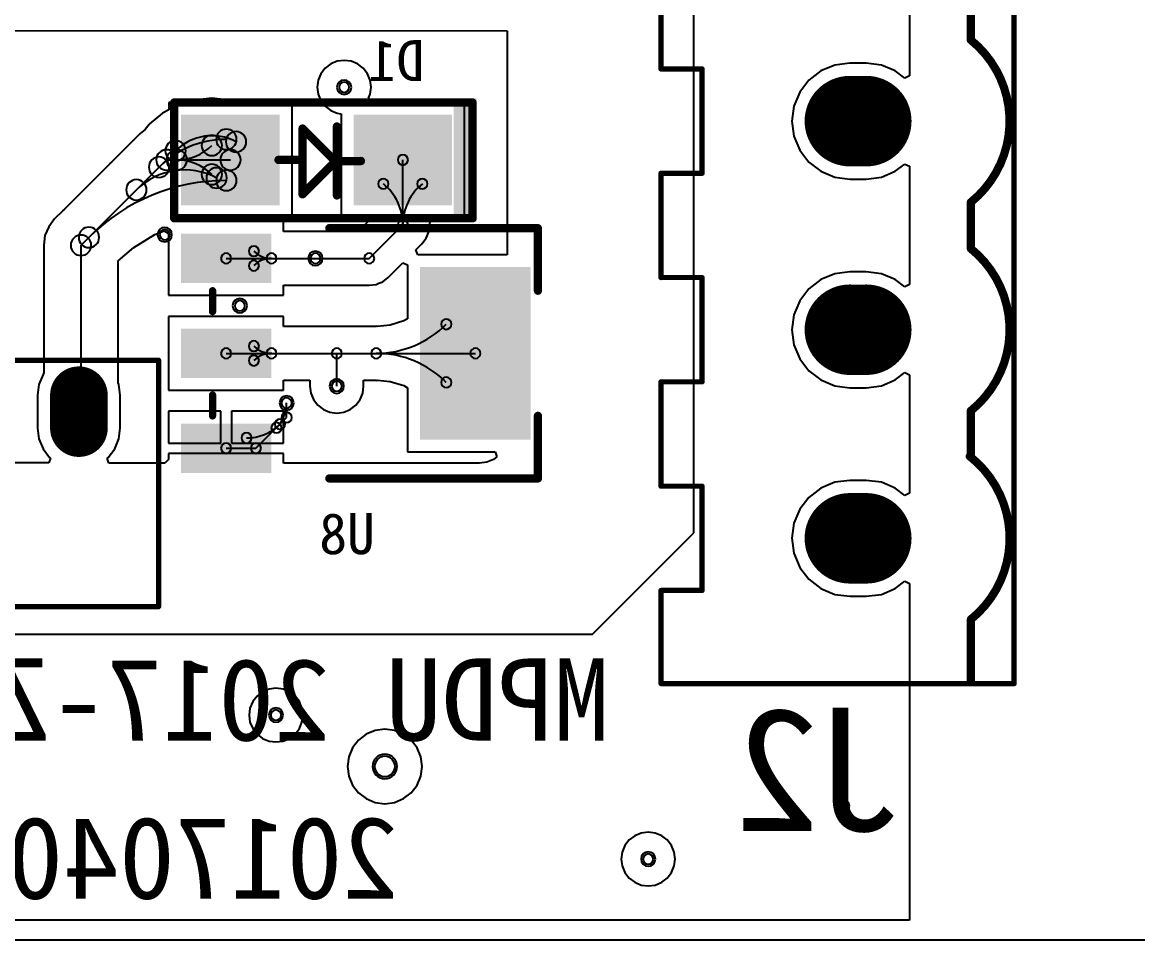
# Model space of a CAD drawing. Header units: inches. Extents: x 32166 to 66782, y 2386 to 7162.
# Drawn here: x 33855.2 to 33977.5, y 2886.6 to 2987.1 of the extents above; entities that cross this region are included whole.
import ezdxf

# ---------------------------------------------------------------- set-up
doc = ezdxf.new("R2010")
doc.units = ezdxf.units.IN
doc.header["$LTSCALE"] = 0.64311
doc.header["$MEASUREMENT"] = 0
for name, color, linetype in [('BOTTOMLAYER', 5, 'CONTINUOUS'), ('BOTTOMOVERLAY', 54, 'CONTINUOUS'), ('BOTTOMPASTE', 16, 'CONTINUOUS'), ('BOTTOMSOLDER', 6, 'CONTINUOUS'), ('KEEPOUTLAYER', 6, 'CONTINUOUS'), ('MULTILAYER', 9, 'CONTINUOUS')]:
    doc.layers.add(name, color=color, linetype=linetype)
doc.styles.get("Standard").update_dxf_attribs({"font": 'txt', "width": 0.8})

msp = doc.modelspace()

# ---------------------------------------------------------------- linework, layer by layer
at = {"layer": 'BOTTOMLAYER'}
for p, q in [((33928.86, 2931.15), (33928.86, 2992.71)), ((33952.49, 2992.54), (33952.49, 2981.21)), ((33851.11, 2986.19), (33908.39, 2986.14)), ((33908.39, 2986.14), (33908.39, 2961.61)), ((33890.52, 2982.92), (33889.76, 2982.82)), ((33891.29, 2982.82), (33890.52, 2982.92)), ((33888.44, 2982.06), (33887.97, 2981.45)), ((33889.05, 2982.53), (33888.44, 2982.06)), ((33889.76, 2982.82), (33889.05, 2982.53)), ((33892, 2982.53), (33891.29, 2982.82)), ((33892.61, 2982.06), (33892, 2982.53)), ((33893.08, 2981.45), (33892.61, 2982.06)), ((33942.77, 2981.76), (33941.46, 2980.75)), ((33944.31, 2982.4), (33942.77, 2981.76)), ((33945.95, 2982.61), (33944.31, 2982.4)), ((33947.75, 2982.61), (33945.95, 2982.61)), ((33949.4, 2982.4), (33947.75, 2982.61)), ((33950.93, 2981.76), (33949.4, 2982.4)), ((33951.98, 2980.96), (33950.93, 2981.76)), ((33887.67, 2980.74), (33887.57, 2979.97)), ((33887.97, 2981.45), (33887.67, 2980.74)), ((33893.37, 2980.74), (33893.08, 2981.45)), ((33893.47, 2979.97), (33893.37, 2980.74)), ((33941.46, 2980.75), (33940.45, 2979.44)), ((33952.49, 2981.21), (33951.98, 2980.96)), ((33887.57, 2979.97), (33887.67, 2979.21)), ((33893.37, 2979.21), (33893.47, 2979.97)), ((33940.45, 2979.44), (33939.81, 2977.91)), ((33873.26, 2978.31), (33871.31, 2978.31)), ((33871.31, 2978.31), (33871.31, 2977.49)), ((33873.87, 2978.49), (33873.26, 2978.31)), ((33874.12, 2978.57), (33873.87, 2978.49)), ((33876.02, 2978.76), (33874.12, 2978.57)), ((33877.91, 2978.57), (33876.02, 2978.76)), ((33878.16, 2978.49), (33877.91, 2978.57)), ((33878.77, 2978.31), (33878.16, 2978.49)), ((33884.81, 2978.31), (33878.77, 2978.31)), ((33884.81, 2965.71), (33884.81, 2978.31)), ((33887.67, 2979.21), (33887.97, 2978.5)), ((33887.97, 2978.5), (33888.44, 2977.89)), ((33893.2, 2978.78), (33893.37, 2979.21)), ((33893.51, 2978.31), (33893.2, 2978.78)), ((33903.71, 2978.31), (33893.51, 2978.31)), ((33903.71, 2965.71), (33903.71, 2978.31)), ((33870.62, 2977.12), (33869.15, 2975.92)), ((33871.31, 2977.49), (33870.62, 2977.12)), ((33888.44, 2977.89), (33889.05, 2977.42)), ((33889.05, 2977.42), (33889.76, 2977.12)), ((33889.76, 2977.12), (33890.21, 2977.07)), ((33890.21, 2977.07), (33890.21, 2965.71)), ((33939.81, 2977.91), (33939.6, 2976.26)), ((33869.15, 2975.9), (33868.72, 2975.33)), ((33869.15, 2975.92), (33869.14, 2975.91)), ((33869.14, 2975.91), (33869.15, 2975.9)), ((33869.15, 2975.92), (33869.15, 2975.92)), ((33939.6, 2976.26), (33939.81, 2974.62)), ((33868.15, 2974.9), (33867.43, 2974.18)), ((33868.72, 2975.33), (33868.15, 2974.9)), ((33939.81, 2974.62), (33940.45, 2973.08)), ((33867.35, 2974.09), (33865.01, 2971.76)), ((33867.43, 2974.18), (33867.34, 2974.1)), ((33867.34, 2974.1), (33867.35, 2974.09)), ((33861.68, 2962.65), (33871.04, 2972.01)), ((33871.04, 2972.01), (33878.06, 2972.01)), ((33896.96, 2964.9), (33896.96, 2972.01)), ((33940.45, 2973.08), (33941.46, 2971.77)), ((33864.87, 2971.61), (33859.87, 2966.62)), ((33865.01, 2971.76), (33864.85, 2971.63)), ((33864.85, 2971.63), (33864.85, 2971.63)), ((33864.85, 2971.63), (33864.87, 2971.61)), ((33941.46, 2971.77), (33942.77, 2970.76)), ((33942.77, 2970.76), (33944.31, 2970.12)), ((33949.4, 2970.12), (33950.93, 2970.76)), ((33950.93, 2970.76), (33951.98, 2971.56)), ((33951.98, 2971.56), (33952.49, 2971.31)), ((33952.49, 2971.31), (33952.49, 2958.35)), ((33944.31, 2970.12), (33945.95, 2969.91)), ((33945.95, 2969.91), (33947.75, 2969.91)), ((33947.75, 2969.91), (33949.4, 2970.12)), ((33859.66, 2966.41), (33858.79, 2965.54)), ((33859.87, 2966.62), (33859.65, 2966.43)), ((33859.65, 2966.43), (33859.66, 2966.41)), ((33859.66, 2966.41), (33859.66, 2966.41)), ((33858.14, 2964.69), (33857.73, 2963.71)), ((33858.79, 2965.54), (33858.14, 2964.69)), ((33883.88, 2965.31), (33884.29, 2965.71)), ((33883.88, 2965.27), (33883.88, 2965.31)), ((33883.88, 2964.17), (33883.88, 2965.27)), ((33883.88, 2965.27), (33883.88, 2965.27)), ((33884.29, 2965.71), (33884.81, 2965.71)), ((33890.21, 2965.71), (33892.85, 2965.71)), ((33893.07, 2965.18), (33892.05, 2964.17)), ((33892.85, 2965.71), (33893.07, 2965.18)), ((33893.27, 2961.22), (33896.96, 2964.9)), ((33899.81, 2964.13), (33899.91, 2964.9)), ((33899.91, 2965.03), (33900.04, 2965.67)), ((33899.92, 2964.9), (33899.91, 2965.03)), ((33899.91, 2964.9), (33899.91, 2964.9)), ((33899.91, 2964.9), (33899.92, 2964.9)), ((33900.04, 2965.67), (33900.04, 2965.71)), ((33900.04, 2965.71), (33903.71, 2965.71)), ((33857.73, 2963.71), (33857.59, 2962.65)), ((33867.48, 2962.41), (33869.78, 2963.83)), ((33869.78, 2963.83), (33870.81, 2964.25)), ((33870.81, 2964.25), (33871.28, 2963.93)), ((33871.28, 2963.93), (33871.28, 2957.17)), ((33892.05, 2964.17), (33883.88, 2964.17)), ((33899.04, 2962.81), (33899.51, 2963.42)), ((33899.51, 2963.42), (33899.81, 2964.13)), ((33857.59, 2962.65), (33857.59, 2948.59)), ((33861.68, 2944.65), (33861.68, 2962.65)), ((33865.76, 2960.95), (33867.48, 2962.41)), ((33898.37, 2962.14), (33899.04, 2962.81)), ((33898.59, 2961.61), (33898.37, 2962.14)), ((33865.76, 2947.58), (33865.76, 2960.95)), ((33877.58, 2961.22), (33887.37, 2961.22)), ((33887.37, 2961.22), (33893.27, 2961.22)), ((33908.39, 2961.61), (33898.59, 2961.61)), ((33895.36, 2959.13), (33896.95, 2960.72)), ((33896.95, 2960.72), (33897.48, 2960.5)), ((33897.48, 2960.5), (33897.48, 2954.58)), ((33945.95, 2959.75), (33944.31, 2959.54)), ((33947.75, 2959.75), (33945.95, 2959.75)), ((33949.4, 2959.54), (33947.75, 2959.75)), ((33894.04, 2958.37), (33894.33, 2958.49)), ((33894.33, 2958.49), (33894.75, 2958.66)), ((33894.75, 2958.66), (33895.36, 2959.13)), ((33942.77, 2958.9), (33941.46, 2957.89)), ((33944.31, 2959.54), (33942.77, 2958.9)), ((33950.93, 2958.9), (33949.4, 2959.54)), ((33951.98, 2958.1), (33950.93, 2958.9)), ((33883.88, 2957.17), (33883.88, 2958.27)), ((33883.88, 2958.27), (33893.27, 2958.27)), ((33893.27, 2958.27), (33894.04, 2958.37)), ((33941.46, 2957.89), (33940.45, 2956.58)), ((33952.49, 2958.35), (33951.98, 2958.1)), ((33871.28, 2957.17), (33883.88, 2957.17)), ((33940.45, 2956.58), (33939.81, 2955.05)), ((33883.88, 2954.86), (33871.28, 2954.86)), ((33871.28, 2954.86), (33871.28, 2946.76)), ((33883.88, 2953.76), (33883.88, 2954.86)), ((33939.81, 2955.05), (33939.6, 2953.4)), ((33894.04, 2953.76), (33883.88, 2953.76)), ((33894.17, 2953.77), (33894.04, 2953.78)), ((33894.04, 2953.78), (33894.04, 2953.76)), ((33895.58, 2953.91), (33894.17, 2953.77)), ((33897.07, 2954.36), (33895.58, 2953.91)), ((33897.48, 2954.58), (33897.07, 2954.36)), ((33939.6, 2953.4), (33939.81, 2951.76)), ((33939.81, 2951.76), (33940.45, 2950.22)), ((33877.58, 2950.81), (33877.58, 2950.81)), ((33877.58, 2950.81), (33889.71, 2950.81)), ((33889.71, 2950.81), (33904.9, 2950.81)), ((33889.71, 2947.22), (33889.71, 2950.81)), ((33940.45, 2950.22), (33941.46, 2948.91)), ((33941.46, 2948.91), (33942.77, 2947.9)), ((33950.93, 2947.9), (33951.98, 2948.7)), ((33951.98, 2948.7), (33952.49, 2948.45)), ((33857.52, 2948.49), (33857.07, 2947.4)), ((33857.59, 2948.59), (33857.52, 2948.49)), ((33865.84, 2947.4), (33865.76, 2947.58)), ((33883.88, 2946.76), (33883.88, 2947.86)), ((33883.88, 2947.86), (33886.76, 2947.86)), ((33886.76, 2947.86), (33886.76, 2947.22)), ((33892.66, 2947.22), (33892.66, 2947.86)), ((33892.66, 2947.86), (33894.04, 2947.86)), ((33894.04, 2947.86), (33894.04, 2947.85)), ((33894.04, 2947.85), (33894.17, 2947.86)), ((33894.17, 2947.86), (33895.58, 2947.72)), ((33895.58, 2947.72), (33897.07, 2947.27)), ((33942.77, 2947.9), (33944.31, 2947.26)), ((33949.4, 2947.26), (33950.93, 2947.9)), ((33952.49, 2948.45), (33952.49, 2935.49)), ((33857.07, 2947.4), (33856.91, 2946.22)), ((33856.91, 2946.22), (33856.91, 2942.62)), ((33865.99, 2946.22), (33865.84, 2947.4)), ((33865.99, 2942.62), (33865.99, 2946.22)), ((33871.28, 2946.76), (33883.88, 2946.76)), ((33886.76, 2947.22), (33886.86, 2946.45)), ((33886.86, 2946.45), (33887.16, 2945.74)), ((33892.27, 2945.74), (33892.56, 2946.45)), ((33892.56, 2946.45), (33892.66, 2947.22)), ((33897.07, 2947.27), (33897.48, 2947.05)), ((33897.48, 2947.05), (33897.48, 2940.01)), ((33944.31, 2947.26), (33945.95, 2947.05)), ((33945.95, 2947.05), (33947.75, 2947.05)), ((33947.75, 2947.05), (33949.4, 2947.26)), ((33884.22, 2943.79), (33884.22, 2945.37)), ((33887.16, 2945.74), (33887.62, 2945.13)), ((33887.62, 2945.13), (33888.24, 2944.66)), ((33891.19, 2944.66), (33891.8, 2945.13)), ((33891.8, 2945.13), (33892.27, 2945.74)), ((33877.01, 2944.46), (33871.28, 2944.46)), ((33871.28, 2944.46), (33871.28, 2940.98)), ((33877.01, 2940.98), (33877.01, 2944.46)), ((33883.88, 2944.46), (33878.16, 2944.46)), ((33878.16, 2944.46), (33878.16, 2940.98)), ((33880.85, 2940.41), (33884.22, 2943.79)), ((33883.88, 2940.98), (33883.88, 2944.46)), ((33888.24, 2944.66), (33888.95, 2944.37)), ((33888.95, 2944.37), (33889.71, 2944.27)), ((33889.71, 2944.27), (33890.47, 2944.37)), ((33890.47, 2944.37), (33891.19, 2944.66)), ((33856.91, 2942.62), (33857.07, 2941.45)), ((33865.84, 2941.45), (33865.99, 2942.62)), ((33857.07, 2941.45), (33857.52, 2940.35)), ((33865.38, 2940.35), (33865.84, 2941.45)), ((33857.52, 2940.35), (33858.24, 2939.41)), ((33864.66, 2939.41), (33865.38, 2940.35)), ((33871.28, 2940.98), (33877.01, 2940.98)), ((33877.58, 2940.41), (33880.85, 2940.41)), ((33878.16, 2940.98), (33883.88, 2940.98)), ((33858.34, 2939.34), (33858.16, 2938.8)), ((33858.24, 2939.41), (33858.34, 2939.34)), ((33864.56, 2939.33), (33864.66, 2939.41)), ((33864.74, 2938.79), (33864.56, 2939.33)), ((33871.28, 2939.19), (33870.88, 2938.79)), ((33883.88, 2939.84), (33871.28, 2939.84)), ((33871.28, 2939.84), (33871.28, 2939.19)), ((33883.88, 2938.78), (33883.88, 2939.84)), ((33897.48, 2940.01), (33907.09, 2940.01)), ((33906.89, 2939.18), (33906.16, 2938.88)), ((33907.27, 2939.47), (33906.89, 2939.18)), ((33907.09, 2940.01), (33907.27, 2939.47)), ((33858.16, 2938.8), (33853.32, 2938.8)), ((33870.88, 2938.79), (33864.74, 2938.79)), ((33905.37, 2938.77), (33883.88, 2938.78)), ((33906.16, 2938.88), (33905.37, 2938.77)), ((33944.31, 2936.68), (33942.77, 2936.04)), ((33945.95, 2936.89), (33944.31, 2936.68)), ((33947.75, 2936.89), (33945.95, 2936.89)), ((33949.4, 2936.68), (33947.75, 2936.89)), ((33950.93, 2936.04), (33949.4, 2936.68)), ((33942.77, 2936.04), (33941.46, 2935.03)), ((33951.98, 2935.24), (33950.93, 2936.04)), ((33952.49, 2935.49), (33951.98, 2935.24)), ((33941.46, 2935.03), (33940.45, 2933.72)), ((33940.45, 2933.72), (33939.81, 2932.19)), ((33939.81, 2932.19), (33939.6, 2930.54)), ((33917.75, 2920.03), (33928.86, 2931.15)), ((33939.6, 2930.54), (33939.81, 2928.9)), ((33939.81, 2928.9), (33940.45, 2927.36)), ((33940.45, 2927.36), (33941.46, 2926.05)), ((33941.46, 2926.05), (33942.77, 2925.04)), ((33950.93, 2925.04), (33951.98, 2925.84)), ((33951.98, 2925.84), (33952.49, 2925.59)), ((33952.49, 2925.59), (33952.49, 2888.68)), ((33942.77, 2925.04), (33944.31, 2924.4)), ((33944.31, 2924.4), (33945.95, 2924.19)), ((33947.75, 2924.19), (33949.4, 2924.4)), ((33949.4, 2924.4), (33950.93, 2925.04)), ((33945.95, 2924.19), (33947.75, 2924.19)), ((33837.6, 2920.03), (33917.75, 2920.03)), ((33880.97, 2913.26), (33880.5, 2912.64)), ((33881.58, 2913.72), (33880.97, 2913.26)), ((33882.29, 2914.02), (33881.58, 2913.72)), ((33883.05, 2914.12), (33882.29, 2914.02)), ((33883.82, 2914.02), (33883.05, 2914.12)), ((33884.53, 2913.72), (33883.82, 2914.02)), ((33885.14, 2913.26), (33884.53, 2913.72)), ((33885.61, 2912.64), (33885.14, 2913.26)), ((33880.5, 2912.64), (33880.2, 2911.93)), ((33885.9, 2911.93), (33885.61, 2912.64)), ((33880.2, 2911.93), (33880.1, 2911.17)), ((33880.1, 2911.17), (33880.2, 2910.41)), ((33886, 2911.17), (33885.9, 2911.93)), ((33885.9, 2910.41), (33886, 2911.17)), ((33880.2, 2910.41), (33880.5, 2909.69)), ((33880.5, 2909.69), (33880.97, 2909.08)), ((33885.14, 2909.08), (33885.61, 2909.69)), ((33885.61, 2909.69), (33885.9, 2910.41)), ((33894.98, 2909.63), (33893.92, 2909.49)), ((33896.04, 2909.49), (33894.98, 2909.63)), ((33880.97, 2909.08), (33881.58, 2908.61)), ((33881.58, 2908.61), (33882.29, 2908.32)), ((33882.29, 2908.32), (33883.05, 2908.22)), ((33883.05, 2908.22), (33883.82, 2908.32)), ((33883.82, 2908.32), (33884.53, 2908.61)), ((33884.53, 2908.61), (33885.14, 2909.08)), ((33892.09, 2908.43), (33891.44, 2907.59)), ((33892.94, 2909.08), (33892.09, 2908.43)), ((33893.92, 2909.49), (33892.94, 2909.08)), ((33897.02, 2909.08), (33896.04, 2909.49)), ((33897.87, 2908.43), (33897.02, 2909.08)), ((33898.52, 2907.59), (33897.87, 2908.43)), ((33891.44, 2907.59), (33891.03, 2906.6)), ((33898.92, 2906.6), (33898.52, 2907.59)), ((33891.03, 2906.6), (33890.89, 2905.54)), ((33899.06, 2905.54), (33898.92, 2906.6)), ((33890.89, 2905.54), (33891.03, 2904.49)), ((33898.92, 2904.49), (33899.06, 2905.54)), ((33891.03, 2904.49), (33891.44, 2903.5)), ((33891.44, 2903.5), (33892.09, 2902.66)), ((33897.87, 2902.66), (33898.52, 2903.5)), ((33898.52, 2903.5), (33898.92, 2904.49)), ((33892.09, 2902.66), (33892.94, 2902.01)), ((33897.02, 2902.01), (33897.87, 2902.66)), ((33892.94, 2902.01), (33893.92, 2901.6)), ((33893.92, 2901.6), (33894.98, 2901.46)), ((33894.98, 2901.46), (33896.04, 2901.6)), ((33896.04, 2901.6), (33897.02, 2902.01)), ((33921.77, 2897.48), (33921.3, 2896.87)), ((33922.38, 2897.95), (33921.77, 2897.48)), ((33923.09, 2898.24), (33922.38, 2897.95)), ((33923.85, 2898.34), (33923.09, 2898.24)), ((33924.62, 2898.24), (33923.85, 2898.34)), ((33925.33, 2897.95), (33924.62, 2898.24)), ((33925.94, 2897.48), (33925.33, 2897.95)), ((33926.41, 2896.87), (33925.94, 2897.48)), ((33921, 2896.16), (33920.9, 2895.39)), ((33921.3, 2896.87), (33921, 2896.16)), ((33926.7, 2896.16), (33926.41, 2896.87)), ((33926.8, 2895.39), (33926.7, 2896.16)), ((33920.9, 2895.39), (33921, 2894.63)), ((33926.7, 2894.63), (33926.8, 2895.39)), ((33921, 2894.63), (33921.3, 2893.92)), ((33921.3, 2893.92), (33921.77, 2893.31)), ((33925.94, 2893.31), (33926.41, 2893.92)), ((33926.41, 2893.92), (33926.7, 2894.63)), ((33921.77, 2893.31), (33922.38, 2892.84)), ((33922.38, 2892.84), (33923.09, 2892.54)), ((33923.09, 2892.54), (33923.85, 2892.44)), ((33923.85, 2892.44), (33924.62, 2892.54)), ((33924.62, 2892.54), (33925.33, 2892.84)), ((33925.33, 2892.84), (33925.94, 2893.31)), ((33952.49, 2888.68), (33760.02, 2888.68))]:
    msp.add_line(p, q, dxfattribs=at)
for points, const_width in [([(33945.95, 2976.26), (33947.75, 2976.26)], 9), ([(33945.95, 2953.4), (33947.75, 2953.4)], 9), ([(33861.45, 2946.22), (33861.45, 2942.62)], 5.4), ([(33945.95, 2930.54), (33947.75, 2930.54)], 9)]:
    msp.add_lwpolyline(points, dxfattribs=dict(at, const_width=const_width))
for points, const_width in [([(33945.95, 2978.51, 1), (33945.95, 2974.01, 1)], 4.5), ([(33947.75, 2978.51, 1), (33947.75, 2974.01, 1)], 4.5), ([(33945.95, 2955.65, 1), (33945.95, 2951.15, 1)], 4.5), ([(33947.75, 2955.65, 1), (33947.75, 2951.15, 1)], 4.5), ([(33860.1, 2946.22, 1), (33862.8, 2946.22, 1)], 2.7), ([(33860.1, 2942.62, 1), (33862.8, 2942.62, 1)], 2.7), ([(33945.95, 2932.79, 1), (33945.95, 2928.29, 1)], 4.5), ([(33947.75, 2932.79, 1), (33947.75, 2928.29, 1)], 4.5)]:
    msp.add_lwpolyline(points, format="xyb", close=True, dxfattribs=dict(at, const_width=const_width))
for centre, radius, start, end in [((33890.52, 2979.97), 0.562, 0, 180), ((33890.52, 2979.97), 0.562, 180, 0), ((33876.02, 2969.04), 5.62, 61.8319, 134.9999), ((33876.02, 2969.04), 5.62, 61.8319, 134.9999), ((33876.02, 2973.6), 1.12, 0, 180), ((33876.02, 2973.6), 1.12, 0, 180), ((33877.61, 2974.26), 1.12, 0, 180), ((33877.61, 2974.26), 1.12, 0, 180), ((33878.67, 2973.99), 1.12, 0, 180), ((33878.67, 2973.99), 1.12, 0, 180), ((33871.04, 2972.01), 1.12, 0, 180), ((33871.04, 2972.01), 1.12, 0, 180), ((33877.61, 2963.83), 10.43, 90, 135), ((33877.61, 2963.83), 10.43, 90, 135), ((33872.04, 2973.01), 1.12, 0, 180), ((33872.04, 2973.01), 1.12, 0, 180), ((33872.17, 2972.01), 1.12, 0, 180), ((33872.17, 2972.01), 1.12, 0, 180), ((33872.17, 2972.01), 1.12, 0, 180), ((33872.17, 2972.01), 1.12, 0, 180), ((33872.17, 2977.44), 5.43, 270.0001, 315.0001), ((33872.17, 2977.44), 5.43, 270.0001, 315.0001), ((33876.02, 2973.6), 1.12, 180, 0), ((33876.02, 2973.6), 1.12, 180, 0), ((33877.61, 2974.26), 1.12, 180, 0), ((33877.61, 2974.26), 1.12, 180, 0), ((33878.06, 2972.01), 1.12, 0, 180), ((33878.67, 2973.99), 1.12, 180, 0), ((33878.67, 2973.99), 1.12, 180, 0), ((33870.23, 2971.21), 1.12, 0, 180), ((33870.23, 2971.21), 1.12, 0, 180), ((33871.04, 2972.01), 1.12, 180, 0), ((33871.04, 2972.01), 1.12, 180, 0), ((33872.04, 2973.01), 1.12, 180, 0), ((33872.04, 2973.01), 1.12, 180, 0), ((33872.17, 2972.01), 1.12, 180, 0), ((33872.17, 2972.01), 1.12, 180, 0), ((33872.17, 2972.01), 1.12, 180, 0), ((33872.17, 2972.01), 1.12, 180, 0), ((33872.17, 2966.58), 5.43, 44.9999, 89.9999), ((33872.17, 2966.58), 5.43, 44.9999, 89.9999), ((33878.06, 2972.01), 1.12, 180, 0), ((33896.96, 2972.01), 0.562, 0, 180), ((33896.96, 2972.01), 0.562, 180, 0), ((33873.03, 2963.45), 7.46, 61.8319, 134.9999), ((33873.03, 2963.45), 7.46, 61.8319, 134.9999), ((33870.23, 2971.21), 1.12, 180, 0), ((33870.23, 2971.21), 1.12, 180, 0), ((33876.02, 2970.42), 1.12, 0, 180), ((33876.02, 2970.42), 1.12, 0, 180), ((33876.54, 2970.03), 1.12, 0, 180), ((33876.54, 2970.03), 1.12, 0, 180), ((33877.61, 2969.76), 1.12, 0, 180), ((33877.61, 2969.76), 1.12, 0, 180), ((33877.61, 2948.47), 21.29, 90, 135), ((33877.61, 2948.47), 21.29, 90, 135), ((33867.75, 2968.73), 1.12, 0, 180), ((33867.75, 2968.73), 1.12, 0, 180), ((33876.02, 2970.42), 1.12, 180, 0), ((33876.02, 2970.42), 1.12, 180, 0), ((33876.54, 2970.03), 1.12, 180, 0), ((33876.54, 2970.03), 1.12, 180, 0), ((33877.61, 2969.76), 1.12, 180, 0), ((33877.61, 2969.76), 1.12, 180, 0), ((33894.82, 2969.39), 0.562, 0, 180), ((33894.82, 2969.39), 0.562, 0, 180), ((33899.09, 2969.39), 0.562, 0, 180), ((33899.09, 2969.39), 0.562, 0, 180), ((33867.75, 2968.73), 1.12, 180, 0), ((33867.75, 2968.73), 1.12, 180, 0), ((33894.82, 2969.39), 0.562, 180, 0), ((33894.82, 2969.39), 0.562, 180, 0), ((33891.15, 2964.9), 5.8, 0, 50.781), ((33891.15, 2964.9), 5.8, 0, 50.781), ((33902.76, 2964.9), 5.8, 129.219, 180), ((33902.76, 2964.9), 5.8, 129.219, 180), ((33899.09, 2969.39), 0.562, 180, 0), ((33899.09, 2969.39), 0.562, 180, 0), ((33862.55, 2963.52), 1.12, 0, 180), ((33862.55, 2963.52), 1.12, 0, 180), ((33896.96, 2964.9), 0.562, 0, 180), ((33896.96, 2964.9), 0.562, 0, 180), ((33896.96, 2964.9), 0.562, 0, 180), ((33896.96, 2964.9), 0.562, 0, 180), ((33896.96, 2964.9), 0.562, 0, 180), ((33896.96, 2964.9), 0.562, 0, 180), ((33896.96, 2964.9), 0.562, 180, 0), ((33896.96, 2964.9), 0.562, 180, 0), ((33896.96, 2964.9), 0.562, 180, 0), ((33896.96, 2964.9), 0.562, 180, 0), ((33896.96, 2964.9), 0.562, 180, 0), ((33896.96, 2964.9), 0.562, 180, 0), ((33861.68, 2962.65), 1.12, 0, 180), ((33861.68, 2962.65), 1.12, 0, 180), ((33862.55, 2963.52), 1.12, 180, 0), ((33862.55, 2963.52), 1.12, 180, 0), ((33870.86, 2963.82), 0.562, 0, 180), ((33870.86, 2963.82), 0.562, 180, 0), ((33861.68, 2962.65), 1.12, 180, 0), ((33861.68, 2962.65), 1.12, 180, 0), ((33880.63, 2962.01), 0.562, 0, 180), ((33880.63, 2962.01), 0.562, 0, 180), ((33877.58, 2961.22), 0.562, 0, 180), ((33877.58, 2961.22), 0.562, 180, 0), ((33880.63, 2962.01), 0.562, 180, 0), ((33880.63, 2962.01), 0.562, 180, 0), ((33880.63, 2960.42), 0.562, 0, 180), ((33880.63, 2960.42), 0.562, 0, 180), ((33882.55, 2963.93), 2.72, 225, 270), ((33882.55, 2963.93), 2.72, 225, 270), ((33882.55, 2958.5), 2.72, 90, 135), ((33882.55, 2958.5), 2.72, 90, 135), ((33882.55, 2961.22), 0.562, 0, 180), ((33882.55, 2961.22), 0.562, 0, 180), ((33882.55, 2961.22), 0.562, 0, 180), ((33882.55, 2961.22), 0.562, 0, 180), ((33882.55, 2961.22), 0.562, 180, 0), ((33882.55, 2961.22), 0.562, 180, 0), ((33882.55, 2961.22), 0.562, 180, 0), ((33882.55, 2961.22), 0.562, 180, 0), ((33887.37, 2961.22), 0.562, 0, 180), ((33887.37, 2961.22), 0.562, 0, 180), ((33887.37, 2961.22), 0.562, 0, 180), ((33887.37, 2961.22), 0.562, 180, 0), ((33887.37, 2961.22), 0.562, 180, 0), ((33887.37, 2961.22), 0.562, 180, 0), ((33893.27, 2961.22), 0.562, 0, 180), ((33893.27, 2961.22), 0.562, 0, 180), ((33893.27, 2961.22), 0.562, 180, 0), ((33893.27, 2961.22), 0.562, 180, 0), ((33880.63, 2960.42), 0.562, 180, 0), ((33880.63, 2960.42), 0.562, 180, 0), ((33879.09, 2956.03), 0.562, 0, 180), ((33879.09, 2956.03), 0.562, 180, 0), ((33894.04, 2961.68), 10.86, 270, 315), ((33894.04, 2961.68), 10.86, 270, 315), ((33901.72, 2954), 0.562, 0, 180), ((33901.72, 2954), 0.562, 0, 180), ((33901.72, 2954), 0.562, 180, 0), ((33901.72, 2954), 0.562, 180, 0), ((33877.58, 2950.81), 0.562, 0, 180), ((33877.58, 2950.81), 0.562, 0, 180), ((33877.58, 2950.81), 0.562, 0, 180), ((33880.63, 2951.61), 0.562, 0, 180), ((33880.63, 2951.61), 0.562, 0, 180), ((33880.63, 2951.61), 0.562, 180, 0), ((33880.63, 2951.61), 0.562, 180, 0), ((33882.55, 2953.53), 2.72, 225, 270), ((33882.55, 2953.53), 2.72, 225, 270), ((33882.55, 2950.81), 0.562, 0, 180), ((33882.55, 2950.81), 0.562, 0, 180), ((33882.55, 2950.81), 0.562, 0, 180), ((33882.55, 2950.81), 0.562, 0, 180), ((33889.71, 2950.81), 0.562, 0, 180), ((33889.71, 2950.81), 0.562, 0, 180), ((33889.71, 2950.81), 0.562, 0, 180), ((33894.04, 2950.81), 0.562, 0, 180), ((33894.04, 2950.81), 0.562, 0, 180), ((33894.04, 2950.81), 0.562, 0, 180), ((33894.04, 2950.81), 0.562, 0, 180), ((33904.9, 2950.81), 0.562, 0, 180), ((33877.58, 2950.81), 0.562, 180, 0), ((33877.58, 2950.81), 0.562, 180, 0), ((33877.58, 2950.81), 0.562, 180, 0), ((33880.63, 2950.02), 0.562, 0, 180), ((33880.63, 2950.02), 0.562, 0, 180), ((33880.63, 2950.02), 0.562, 180, 0), ((33880.63, 2950.02), 0.562, 180, 0), ((33882.55, 2948.1), 2.72, 90.0001, 135.0001), ((33882.55, 2948.1), 2.72, 90.0001, 135.0001), ((33882.55, 2950.81), 0.562, 180, 0), ((33882.55, 2950.81), 0.562, 180, 0), ((33882.55, 2950.81), 0.562, 180, 0), ((33882.55, 2950.81), 0.562, 180, 0), ((33889.71, 2950.81), 0.562, 180, 0), ((33889.71, 2950.81), 0.562, 180, 0), ((33889.71, 2950.81), 0.562, 180, 0), ((33894.04, 2950.81), 0.562, 180, 0), ((33894.04, 2950.81), 0.562, 180, 0), ((33894.04, 2950.81), 0.562, 180, 0), ((33894.04, 2950.81), 0.562, 180, 0), ((33894.04, 2939.95), 10.86, 45, 90), ((33894.04, 2939.95), 10.86, 45, 90), ((33904.9, 2950.81), 0.562, 180, 0), ((33889.71, 2947.22), 0.562, 0, 180), ((33889.71, 2947.22), 0.562, 0, 180), ((33901.72, 2947.63), 0.562, 0, 180), ((33901.72, 2947.63), 0.562, 0, 180), ((33901.72, 2947.63), 0.562, 180, 0), ((33901.72, 2947.63), 0.562, 180, 0), ((33889.71, 2947.22), 0.562, 180, 0), ((33889.71, 2947.22), 0.562, 180, 0), ((33861.68, 2944.65), 1.12, 0, 180), ((33880.39, 2945.37), 3.83, 314.9999, 359.9999), ((33880.39, 2945.37), 3.83, 314.9999, 359.9999), ((33884.22, 2945.37), 0.562, 0, 180), ((33884.22, 2945.37), 0.562, 0, 180), ((33884.22, 2945.37), 0.562, 0, 180), ((33884.22, 2945.37), 0.562, 0, 180), ((33884.22, 2945.37), 0.562, 180, 0), ((33884.22, 2945.37), 0.562, 180, 0), ((33884.22, 2945.37), 0.562, 180, 0), ((33884.22, 2945.37), 0.562, 180, 0), ((33861.68, 2944.65), 1.12, 180, 0), ((33884.22, 2943.79), 0.562, 0, 180), ((33884.22, 2943.79), 0.562, 0, 180), ((33884.22, 2943.79), 0.562, 180, 0), ((33884.22, 2943.79), 0.562, 180, 0), ((33879.83, 2946.7), 5.16, 270.0001, 315.0001), ((33879.83, 2946.7), 5.16, 270.0001, 315.0001), ((33883.1, 2942.66), 0.562, 0, 180), ((33883.1, 2942.66), 0.562, 0, 180), ((33883.1, 2942.66), 0.562, 180, 0), ((33883.1, 2942.66), 0.562, 180, 0), ((33883.49, 2943.05), 0.562, 0, 180), ((33883.49, 2943.05), 0.562, 0, 180), ((33883.49, 2943.05), 0.562, 180, 0), ((33883.49, 2943.05), 0.562, 180, 0), ((33879.83, 2941.54), 0.562, 0, 180), ((33879.83, 2941.54), 0.562, 0, 180), ((33879.83, 2941.54), 0.562, 180, 0), ((33879.83, 2941.54), 0.562, 180, 0), ((33877.58, 2940.41), 0.562, 0, 180), ((33877.58, 2940.41), 0.562, 180, 0), ((33880.85, 2940.41), 0.562, 0, 180), ((33880.85, 2940.41), 0.562, 0, 180), ((33880.85, 2940.41), 0.562, 180, 0), ((33880.85, 2940.41), 0.562, 180, 0), ((33883.05, 2911.17), 0.562, 0, 180), ((33883.05, 2911.17), 0.562, 180, 0), ((33894.98, 2905.54), 1.12, 0, 180), ((33894.98, 2905.54), 1.12, 180, 0), ((33945.11, 2901.18), 0.562, 0, 180), ((33945.11, 2901.18), 0.562, 180, 0), ((33923.85, 2895.39), 0.562, 0, 180), ((33923.85, 2895.39), 0.562, 180, 0)]:
    msp.add_arc(centre, radius, start, end, dxfattribs=at)
for points in [[(33873.11, 2967.51), (33883.01, 2967.51), (33873.11, 2976.51), (33883.01, 2976.51)], [(33892.01, 2967.51), (33901.91, 2967.51), (33892.01, 2976.51), (33901.91, 2976.51)], [(33882.08, 2963.47), (33873.08, 2963.47), (33882.08, 2958.97), (33873.08, 2958.97)], [(33910.53, 2959.81), (33899.28, 2959.81), (33910.53, 2941.81), (33899.28, 2941.81)], [(33882.08, 2953.06), (33873.08, 2953.06), (33882.08, 2948.56), (33873.08, 2948.56)], [(33882.08, 2942.66), (33873.08, 2942.66), (33882.08, 2938.16), (33873.08, 2938.16)]]:
    msp.add_solid(points, dxfattribs=at)
at = {"layer": 'BOTTOMOVERLAY'}
for points, const_width in [([(33963.95, 2914.61), (33963.95, 3083.63)], 0.572), ([(33925.25, 2981.98), (33925.25, 2993.41)], 0.572), ([(33959.21, 2985.15), (33959.21, 2990.23)], 0.9), ([(33925.25, 2981.98), (33929.75, 2981.98)], 0.572), ([(33929.75, 2970.55), (33929.75, 2981.98)], 0.572), ([(33871.9, 2965.61), (33871.9, 2978.3)], 0.914), ([(33871.9, 2978.3), (33904.59, 2978.3)], 0.914), ([(33904.59, 2965.61), (33904.59, 2978.3)], 0.914), ([(33885.96, 2975.44), (33889.62, 2971.78)], 0.914), ([(33885.96, 2968.24), (33885.96, 2975.44)], 0.914), ([(33889.73, 2968.12), (33889.73, 2975.67)], 0.914), ([(33883.33, 2972.01), (33885.96, 2972.01)], 0.914), ([(33885.96, 2968.24), (33889.73, 2972.01)], 0.914), ([(33889.62, 2971.78), (33889.73, 2971.78)], 0.914), ([(33889.73, 2971.89), (33892.36, 2971.89)], 0.914), ([(33925.25, 2970.55), (33929.75, 2970.55)], 0.572), ([(33925.25, 2959.12), (33925.25, 2970.55)], 0.572), ([(33959.21, 2962.29), (33959.21, 2967.37)], 0.9), ([(33871.9, 2965.61), (33904.59, 2965.61)], 0.914), ([(33888.9, 2964.53), (33911.76, 2964.53)], 0.9), ([(33911.76, 2957.67), (33911.76, 2964.53)], 0.9), ([(33925.25, 2959.12), (33929.75, 2959.12)], 0.572), ([(33929.75, 2947.69), (33929.75, 2959.12)], 0.572), ([(33876.1, 2955.39), (33876.1, 2957.67)], 0.8), ([(33817.62, 2950.05), (33870.18, 2950.05)], 0.572), ([(33870.18, 2923.05), (33870.18, 2950.05)], 0.572), ([(33925.25, 2947.69), (33929.75, 2947.69)], 0.572), ([(33925.25, 2936.26), (33925.25, 2947.69)], 0.572), ([(33876.1, 2943.96), (33876.1, 2946.24)], 0.8), ([(33911.76, 2937.1), (33911.76, 2943.96)], 0.9), ([(33959.21, 2939.69), (33959.21, 2944.51)], 0.9), ([(33888.9, 2937.1), (33911.76, 2937.1)], 0.9), ([(33925.25, 2936.26), (33929.75, 2936.26)], 0.572), ([(33929.75, 2924.83), (33929.75, 2936.26)], 0.572), ([(33925.25, 2924.83), (33929.75, 2924.83)], 0.572), ([(33925.25, 2914.61), (33925.25, 2924.83)], 0.572), ([(33817.62, 2923.05), (33870.18, 2923.05)], 0.572), ([(33959.21, 2914.82), (33959.21, 2921.65)], 0.9), ([(33925.25, 2914.61), (33942.35, 2914.61)], 0.572), ([(33942.35, 2914.61), (33963.95, 2914.61)], 0.572)]:
    msp.add_lwpolyline(points, dxfattribs=dict(at, const_width=const_width))
for points, const_width in [([(33959.21, 2985.37, 1), (33959.21, 2984.92, 1)], 0.45), ([(33959.21, 2985.37, 1), (33959.21, 2984.92, 1)], 0.45), ([(33925.25, 2982.12, 1), (33925.25, 2981.83, 1)], 0.286), ([(33925.25, 2982.12, 1), (33925.25, 2981.83, 1)], 0.286), ([(33929.75, 2982.12, 1), (33929.75, 2981.83, 1)], 0.286), ([(33929.75, 2982.12, 1), (33929.75, 2981.83, 1)], 0.286), ([(33871.67, 2978.3, 1), (33872.13, 2978.3, 1)], 0.457), ([(33871.67, 2978.3, 1), (33872.13, 2978.3, 1)], 0.457), ([(33904.36, 2978.3, 1), (33904.82, 2978.3, 1)], 0.457), ([(33904.36, 2978.3, 1), (33904.82, 2978.3, 1)], 0.457), ([(33885.73, 2975.44, 1), (33886.19, 2975.44, 1)], 0.457), ([(33885.73, 2975.44, 1), (33886.19, 2975.44, 1)], 0.457), ([(33889.5, 2975.67, 1), (33889.96, 2975.67, 1)], 0.457), ([(33883.1, 2972.01, 1), (33883.56, 2972.01, 1)], 0.457), ([(33885.73, 2972.01, 1), (33886.19, 2972.01, 1)], 0.457), ([(33889.39, 2971.78, 1), (33889.84, 2971.78, 1)], 0.457), ([(33889.39, 2971.78, 1), (33889.84, 2971.78, 1)], 0.457), ([(33889.5, 2972.01, 1), (33889.96, 2972.01, 1)], 0.457), ([(33889.5, 2971.89, 1), (33889.96, 2971.89, 1)], 0.457), ([(33889.5, 2971.78, 1), (33889.96, 2971.78, 1)], 0.457), ([(33892.13, 2971.89, 1), (33892.59, 2971.89, 1)], 0.457), ([(33925.25, 2970.69, 1), (33925.25, 2970.4, 1)], 0.286), ([(33925.25, 2970.69, 1), (33925.25, 2970.4, 1)], 0.286), ([(33929.75, 2970.69, 1), (33929.75, 2970.4, 1)], 0.286), ([(33929.75, 2970.69, 1), (33929.75, 2970.4, 1)], 0.286), ([(33885.73, 2968.24, 1), (33886.19, 2968.24, 1)], 0.457), ([(33885.73, 2968.24, 1), (33886.19, 2968.24, 1)], 0.457), ([(33889.5, 2968.12, 1), (33889.96, 2968.12, 1)], 0.457), ([(33959.21, 2967.6, 1), (33959.21, 2967.15, 1)], 0.45), ([(33959.21, 2967.6, 1), (33959.21, 2967.15, 1)], 0.45), ([(33871.67, 2965.61, 1), (33872.13, 2965.61, 1)], 0.457), ([(33871.67, 2965.61, 1), (33872.13, 2965.61, 1)], 0.457), ([(33904.36, 2965.61, 1), (33904.82, 2965.61, 1)], 0.457), ([(33904.36, 2965.61, 1), (33904.82, 2965.61, 1)], 0.457), ([(33888.67, 2964.53, 1), (33889.12, 2964.53, 1)], 0.45), ([(33911.53, 2964.53, 1), (33911.98, 2964.53, 1)], 0.45), ([(33911.53, 2964.53, 1), (33911.98, 2964.53, 1)], 0.45), ([(33959.21, 2962.51, 1), (33959.21, 2962.06, 1)], 0.45), ([(33959.21, 2962.51, 1), (33959.21, 2962.06, 1)], 0.45), ([(33925.25, 2959.26, 1), (33925.25, 2958.97, 1)], 0.286), ([(33925.25, 2959.26, 1), (33925.25, 2958.97, 1)], 0.286), ([(33929.75, 2959.26, 1), (33929.75, 2958.97, 1)], 0.286), ([(33929.75, 2959.26, 1), (33929.75, 2958.97, 1)], 0.286), ([(33875.9, 2957.67, 1), (33876.3, 2957.67, 1)], 0.4), ([(33911.53, 2957.67, 1), (33911.98, 2957.67, 1)], 0.45), ([(33875.9, 2955.39, 1), (33876.3, 2955.39, 1)], 0.4), ([(33870.04, 2950.05, 1), (33870.33, 2950.05, 1)], 0.286), ([(33870.04, 2950.05, 1), (33870.33, 2950.05, 1)], 0.286), ([(33925.25, 2947.83, 1), (33925.25, 2947.54, 1)], 0.286), ([(33925.25, 2947.83, 1), (33925.25, 2947.54, 1)], 0.286), ([(33929.75, 2947.83, 1), (33929.75, 2947.54, 1)], 0.286), ([(33929.75, 2947.83, 1), (33929.75, 2947.54, 1)], 0.286), ([(33875.9, 2946.24, 1), (33876.3, 2946.24, 1)], 0.4), ([(33875.9, 2943.96, 1), (33876.3, 2943.96, 1)], 0.4), ([(33911.53, 2943.96, 1), (33911.98, 2943.96, 1)], 0.45), ([(33959.21, 2944.74, 1), (33959.21, 2944.29, 1)], 0.45), ([(33959.21, 2944.74, 1), (33959.21, 2944.29, 1)], 0.45), ([(33959.21, 2939.92, 1), (33959.21, 2939.47, 1)], 0.45), ([(33959.09, 2939.75, 1), (33959.09, 2939.3, 1)], 0.45), ([(33888.67, 2937.1, 1), (33889.12, 2937.1, 1)], 0.45), ([(33911.53, 2937.1, 1), (33911.98, 2937.1, 1)], 0.45), ([(33911.53, 2937.1, 1), (33911.98, 2937.1, 1)], 0.45), ([(33925.25, 2936.4, 1), (33925.25, 2936.11, 1)], 0.286), ([(33925.25, 2936.4, 1), (33925.25, 2936.11, 1)], 0.286), ([(33929.75, 2936.4, 1), (33929.75, 2936.11, 1)], 0.286), ([(33929.75, 2936.4, 1), (33929.75, 2936.11, 1)], 0.286), ([(33925.25, 2924.97, 1), (33925.25, 2924.68, 1)], 0.286), ([(33925.25, 2924.97, 1), (33925.25, 2924.68, 1)], 0.286), ([(33929.75, 2924.97, 1), (33929.75, 2924.68, 1)], 0.286), ([(33929.75, 2924.97, 1), (33929.75, 2924.68, 1)], 0.286), ([(33870.04, 2923.05, 1), (33870.33, 2923.05, 1)], 0.286), ([(33870.04, 2923.05, 1), (33870.33, 2923.05, 1)], 0.286), ([(33959.21, 2921.88, 1), (33959.21, 2921.43, 1)], 0.45), ([(33959.21, 2921.88, 1), (33959.21, 2921.43, 1)], 0.45), ([(33925.25, 2914.75, 1), (33925.25, 2914.47, 1)], 0.286), ([(33925.25, 2914.75, 1), (33925.25, 2914.47, 1)], 0.286), ([(33942.35, 2914.75, 1), (33942.35, 2914.47, 1)], 0.286), ([(33942.35, 2914.75, 1), (33942.35, 2914.47, 1)], 0.286), ([(33959.21, 2915.04, 1), (33959.21, 2914.59, 1)], 0.45), ([(33963.95, 2914.75, 1), (33963.95, 2914.47, 1)], 0.286), ([(33963.95, 2914.75, 1), (33963.95, 2914.47, 1)], 0.286)]:
    msp.add_lwpolyline(points, format="xyb", close=True, dxfattribs=dict(at, const_width=const_width))
at = {"layer": 'BOTTOMOVERLAY', "const_width": 0.9}
for points in [[(33959.21, 2985.15, -0.477246), (33959.21, 2967.37)], [(33959.21, 2962.29, -0.477246), (33959.21, 2944.51)], [(33959.09, 2939.53, -0.481704), (33959.21, 2921.65)]]:
    msp.add_lwpolyline(points, format="xyb", dxfattribs=at)
at = {"layer": 'BOTTOMOVERLAY'}
msp.add_solid([(33902.53, 2965.27), (33905.06, 2965.27), (33902.53, 2978.75), (33905.06, 2978.75)], dxfattribs=at)
at = {"layer": 'BOTTOMPASTE'}
for points in [[(33873.11, 2967.51), (33883.01, 2967.51), (33873.11, 2976.51), (33883.01, 2976.51)], [(33892.01, 2967.51), (33901.91, 2967.51), (33892.01, 2976.51), (33901.91, 2976.51)], [(33882.08, 2963.47), (33873.08, 2963.47), (33882.08, 2958.97), (33873.08, 2958.97)], [(33910.53, 2959.81), (33899.28, 2959.81), (33910.53, 2941.81), (33899.28, 2941.81)], [(33882.08, 2953.06), (33873.08, 2953.06), (33882.08, 2948.56), (33873.08, 2948.56)], [(33882.08, 2942.66), (33873.08, 2942.66), (33882.08, 2938.16), (33873.08, 2938.16)]]:
    msp.add_solid(points, dxfattribs=at)
at = {"layer": 'BOTTOMSOLDER'}
for points, const_width in [([(33945.95, 2976.26), (33947.75, 2976.26)], 9.91), ([(33945.95, 2953.4), (33947.75, 2953.4)], 9.91), ([(33861.45, 2946.22), (33861.45, 2942.62)], 6.31), ([(33945.95, 2930.54), (33947.75, 2930.54)], 9.91)]:
    msp.add_lwpolyline(points, dxfattribs=dict(at, const_width=const_width))
for points, const_width in [([(33945.95, 2978.74, 1), (33945.95, 2973.78, 1)], 4.96), ([(33947.75, 2978.74, 1), (33947.75, 2973.78, 1)], 4.96), ([(33945.95, 2955.88, 1), (33945.95, 2950.92, 1)], 4.96), ([(33947.75, 2955.88, 1), (33947.75, 2950.92, 1)], 4.96), ([(33859.87, 2946.22, 1), (33863.03, 2946.22, 1)], 3.16), ([(33859.87, 2942.62, 1), (33863.03, 2942.62, 1)], 3.16), ([(33945.95, 2933.02, 1), (33945.95, 2928.06, 1)], 4.96), ([(33947.75, 2933.02, 1), (33947.75, 2928.06, 1)], 4.96)]:
    msp.add_lwpolyline(points, format="xyb", close=True, dxfattribs=dict(at, const_width=const_width))
for centre, radius, start, end in [((33890.52, 2979.97), 0.791, 0, 180), ((33890.52, 2979.97), 0.791, 180, 0), ((33870.86, 2963.82), 0.791, 0, 180), ((33870.86, 2963.82), 0.791, 180, 0), ((33887.37, 2961.22), 0.791, 0, 180), ((33887.37, 2961.22), 0.791, 180, 0), ((33879.09, 2956.03), 0.791, 0, 180), ((33879.09, 2956.03), 0.791, 180, 0), ((33889.71, 2947.22), 0.791, 0, 180), ((33889.71, 2947.22), 0.791, 180, 0), ((33884.22, 2945.37), 0.791, 0, 180), ((33884.22, 2945.37), 0.791, 180, 0), ((33883.05, 2911.17), 0.791, 0, 180), ((33883.05, 2911.17), 0.791, 180, 0), ((33894.98, 2905.54), 1.35, 0, 180), ((33894.98, 2905.54), 1.35, 180, 0), ((33945.11, 2901.18), 0.791, 0, 180), ((33945.11, 2901.18), 0.791, 180, 0), ((33923.85, 2895.39), 0.791, 0, 180), ((33923.85, 2895.39), 0.791, 180, 0)]:
    msp.add_arc(centre, radius, start, end, dxfattribs=at)
for points in [[(33872.65, 2967.05), (33883.46, 2967.05), (33872.65, 2976.97), (33883.46, 2976.97)], [(33891.55, 2967.05), (33902.36, 2967.05), (33891.55, 2976.97), (33902.36, 2976.97)], [(33882.54, 2963.92), (33872.63, 2963.92), (33882.54, 2958.51), (33872.63, 2958.51)], [(33910.98, 2960.27), (33898.82, 2960.27), (33910.98, 2941.36), (33898.82, 2941.36)], [(33882.54, 2953.52), (33872.63, 2953.52), (33882.54, 2948.11), (33872.63, 2948.11)], [(33882.54, 2943.12), (33872.63, 2943.12), (33882.54, 2937.71), (33872.63, 2937.71)]]:
    msp.add_solid(points, dxfattribs=at)
at = {"layer": 'KEEPOUTLAYER'}
msp.add_line((32666.61, 2886.55), (34174.11, 2886.55), dxfattribs=at)
at = {"layer": 'MULTILAYER'}
for points, const_width in [([(33945.95, 2976.26), (33947.75, 2976.26)], 9), ([(33945.95, 2953.4), (33947.75, 2953.4)], 9), ([(33861.45, 2946.22), (33861.45, 2942.62)], 5.4), ([(33945.95, 2930.54), (33947.75, 2930.54)], 9)]:
    msp.add_lwpolyline(points, dxfattribs=dict(at, const_width=const_width))
for points, const_width in [([(33945.95, 2978.51, 1), (33945.95, 2974.01, 1)], 4.5), ([(33947.75, 2978.51, 1), (33947.75, 2974.01, 1)], 4.5), ([(33945.95, 2955.65, 1), (33945.95, 2951.15, 1)], 4.5), ([(33947.75, 2955.65, 1), (33947.75, 2951.15, 1)], 4.5), ([(33860.1, 2946.22, 1), (33862.8, 2946.22, 1)], 2.7), ([(33860.1, 2942.62, 1), (33862.8, 2942.62, 1)], 2.7), ([(33945.95, 2932.79, 1), (33945.95, 2928.29, 1)], 4.5), ([(33947.75, 2932.79, 1), (33947.75, 2928.29, 1)], 4.5)]:
    msp.add_lwpolyline(points, format="xyb", close=True, dxfattribs=dict(at, const_width=const_width))
for centre, radius, start, end in [((33890.52, 2979.97), 0.562, 0, 180), ((33890.52, 2979.97), 0.562, 180, 0), ((33870.86, 2963.82), 0.562, 0, 180), ((33870.86, 2963.82), 0.562, 180, 0), ((33887.37, 2961.22), 0.562, 0, 180), ((33887.37, 2961.22), 0.562, 180, 0), ((33879.09, 2956.03), 0.562, 0, 180), ((33879.09, 2956.03), 0.562, 180, 0), ((33889.71, 2947.22), 0.562, 0, 180), ((33889.71, 2947.22), 0.562, 180, 0), ((33884.22, 2945.37), 0.562, 0, 180), ((33884.22, 2945.37), 0.562, 180, 0), ((33883.05, 2911.17), 0.562, 0, 180), ((33883.05, 2911.17), 0.562, 180, 0), ((33894.98, 2905.54), 1.12, 0, 180), ((33894.98, 2905.54), 1.12, 180, 0), ((33945.11, 2901.18), 0.562, 0, 180), ((33945.11, 2901.18), 0.562, 180, 0), ((33923.85, 2895.39), 0.562, 0, 180), ((33923.85, 2895.39), 0.562, 180, 0)]:
    msp.add_arc(centre, radius, start, end, dxfattribs=at)

# ---------------------------------------------------------------- texts
at = {"layer": 'BOTTOMOVERLAY', "text_generation_flag": 2}
for s, height, p in [('D1', 4.5, (33899.31, 2980.64)), ('U8', 4.5, (33893.9, 2928.81)), ('MPDU 2017-ZX-7C13+1C19', 9, (33919.59, 2908.38)), ('J2', 13.5, (33951.77, 2898.48)), ('20170401', 9, (33896.46, 2891.05))]:
    msp.add_text(s, height=height, rotation=360, dxfattribs=at).set_placement(p)

doc.saveas('drawing.dxf')
